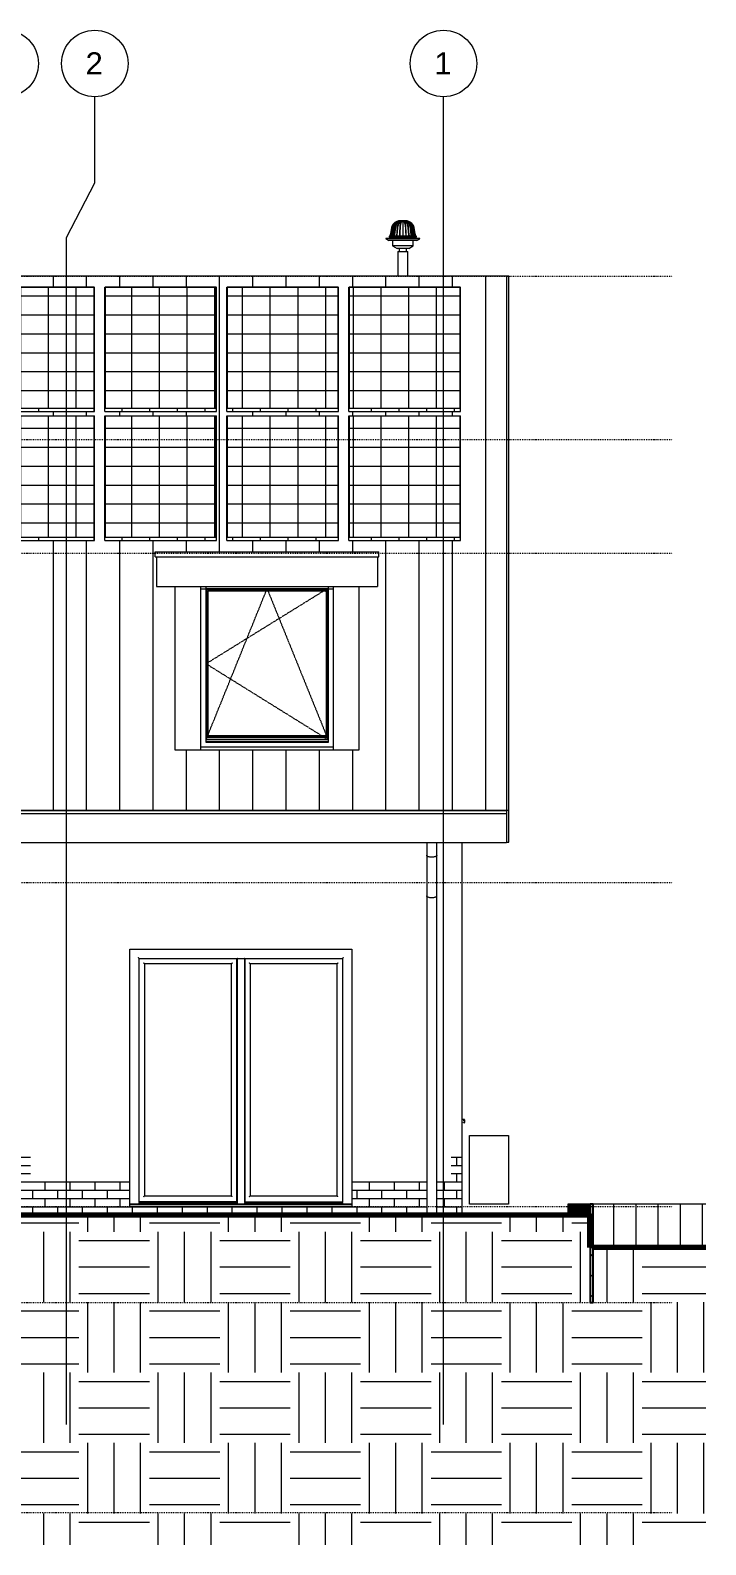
# Model space of a CAD drawing. Header units: millimetres. Extents: x -9484 to 7384, y -2972 to 10688.
# Drawn here: x 1292 to 7384, y -2972 to 10688 of the extents above; entities that cross this region are included whole.
import ezdxf

# ---------------------------------------------------------------- set-up
doc = ezdxf.new("R2010")
doc.units = ezdxf.units.MM
for name, pattern in [('Dash', [6.35, 3.175, -3.175]), ('Dash dot', [15.875, 6.35, -4.7625, 0, -4.7625]), ('dash-dash', [6, 3, -1, 1, -1]), ('grid', [24, 15, -3, 3, -3])]:
    doc.linetypes.add(name, pattern=pattern)
for name, color, linetype, lineweight in [('A-DETL', 90, 'Continuous', 9), ('A-DOOR', 31, 'Continuous', 9), ('A-FLOR-LEVL', 51, 'Continuous', 9), ('A-GENM', 13, 'Continuous', 9), ('A-GLAZ', 151, 'Continuous', 9), ('A-GLAZ-HDLN', 1, 'Dash', 18), ('A-ROOF', 132, 'Continuous', 9), ('A-ROOF-OTLN', 132, 'Continuous', 9), ('A-ROOF-PATT', 132, 'Continuous', 9), ('A-WALL', 113, 'Continuous', 9), ('A-WALL-PATT', 111, 'Continuous', 9), ('C-BLDG-PADS', 91, 'Continuous', 9), ('C-TOPO', 7, 'Continuous', 9), ('I-WALL', 2, 'Continuous', 9), ('P-SANR-FIXT', 6, 'Continuous', 9), ('S-COLS', 52, 'Continuous', 9), ('S-GRID', 1, 'Continuous', 9), ('S-GRID-IDEN', 1, 'Continuous', 9)]:
    doc.layers.add(name, color=color, linetype=linetype, lineweight=lineweight)
doc.styles.add('Arial_1', font='arial.ttf', dxfattribs={"height": 200})
pattern_1 = [(0, (5139.23, 0), (0, 75), []), (90, (5139.23, 0), (-112.5, 75), [75, -75])]
pattern_2 = [(0, (-174.03, 1200), (635, 635), [635, -635]), (0, (-174.03, 1438.1), (635, 635), [635, -635]), (0, (-174.03, 1676.25), (635, 635), [635, -635]), (90, (-94.66, 1755.6), (-635, 635), [635, -635]), (90, (143.47, 1755.6), (-635, 635), [635, -635]), (90, (381.6, 1755.6), (-635, 635), [635, -635])]

# ---------------------------------------------------------------- blocks, each defined once
blk = doc.blocks.new('Doors_GEALAN_S9000_Double-Vent-Door - Doors_GEALAN_S9000_Double-Vent-Door-2090472-Noordgevel')
at = {"layer": 'A-DOOR'}
for p, q in [((2275, 2316), (2272, 2319)), ((2275, 119), (2275, 2316)), ((2275, 2316), (3154, 2316)), ((2323, 2268), (2320, 2271)), ((2323, 2268), (2323, 174)), ((3106, 2268), (2323, 2268)), ((3109, 2271), (3106, 2268)), ((3106, 174), (3106, 2268)), ((3154, 2316), (3157, 2316)), ((3154, 119), (3154, 2316)), ((3162, 2316), (3157, 2316)), ((3162, 2316), (3220, 2316)), ((3162, 100), (3162, 2316)), ((3225, 2316), (3220, 2316)), ((3225, 2316), (3228, 2316)), ((3228, 119), (3228, 2316)), ((3228, 2316), (3228, 119)), ((3229, 2316), (4107, 2316)), ((3276, 2268), (3273, 2271)), ((3276, 2268), (3276, 174)), ((4059, 2268), (3276, 2268)), ((4062, 2271), (4059, 2268)), ((4059, 174), (4059, 2268)), ((4110, 2319), (4107, 2316)), ((4107, 2316), (4107, 119)), ((2320, 171), (2323, 174)), ((2323, 174), (3106, 174)), ((3109, 171), (3106, 174)), ((3273, 171), (3276, 174)), ((3276, 174), (4059, 174)), ((4062, 171), (4059, 174)), ((2267, 100), (2191, 100)), ((4191, 96), (2191, 96)), ((2272, 100), (2267, 100)), ((2272, 100), (2275, 100)), ((2275, 118), (2275, 120)), ((3154, 120), (2275, 120)), ((2275, 118), (2275, 113)), ((2275, 111), (2275, 113)), ((2275, 111), (3154, 111)), ((3154, 111), (2275, 111)), ((2275, 100), (2275, 111)), ((3154, 100), (2275, 100)), ((3154, 120), (3154, 118)), ((3154, 113), (3154, 118)), ((3154, 113), (3154, 111)), ((3154, 100), (3154, 111)), ((3157, 100), (3154, 100)), ((3157, 100), (3162, 100)), ((3220, 100), (3162, 100)), ((3220, 100), (3225, 100)), ((3228, 100), (3225, 100)), ((3228, 118), (3228, 120)), ((3228, 120), (4107, 120)), ((3228, 118), (3228, 113)), ((3228, 111), (3228, 113)), ((3228, 111), (4107, 111)), ((3228, 111), (4107, 111)), ((3228, 100), (3228, 111)), ((3228, 111), (3228, 100)), ((3228, 100), (4107, 100)), ((4107, 120), (4107, 118)), ((4107, 113), (4107, 118)), ((4107, 113), (4107, 111)), ((4107, 111), (4107, 100)), ((4107, 100), (4110, 100)), ((4115, 100), (4110, 100)), ((4191, 100), (4115, 100))]:
    blk.add_line(p, q, dxfattribs=at)
for points, knots in [([(2272, 2319), (2272, 2319), (2272, 2319), (2271, 2320), (2271, 2320), (2271, 2320), (2270, 2321), (2270, 2321), (2270, 2321), (2269, 2322), (2268, 2323), (2267, 2324), (2267, 2324)], [0, 0, 0, 0, 0.2, 0.3, 0.4, 0.45, 0.5, 0.55, 0.6, 0.7, 0.8, 1, 1, 1, 1]), ([(4115, 2324), (4115, 2324), (4114, 2323), (4113, 2322), (4112, 2321), (4112, 2321), (4112, 2321), (4111, 2320), (4111, 2320), (4110, 2320), (4110, 2319), (4110, 2319), (4110, 2319)], [-1, -1, -1, -1, -0.8, -0.7, -0.6, -0.55, -0.5, -0.4, -0.35, -0.3, -0.2, 0, 0, 0, 0]), ([(2320, 2271), (2320, 2271), (2320, 2271), (2319, 2272), (2319, 2272), (2319, 2272), (2318, 2273), (2318, 2273), (2318, 2273), (2317, 2274), (2316, 2275), (2315, 2276), (2315, 2276)], [-1, -1, -1, -1, -0.8, -0.7, -0.6, -0.55, -0.5, -0.45, -0.4, -0.3, -0.2, 0, 0, 0, 0]), ([(3114, 2276), (3114, 2276), (3113, 2275), (3112, 2274), (3111, 2273), (3111, 2273), (3111, 2273), (3110, 2272), (3110, 2272), (3109, 2271), (3109, 2271), (3109, 2271), (3109, 2271)], [0, 0, 0, 0, 0.2, 0.3, 0.4, 0.45, 0.5, 0.6, 0.65, 0.7, 0.8, 1, 1, 1, 1]), ([(3273, 2271), (3273, 2271), (3273, 2271), (3272, 2272), (3272, 2272), (3272, 2272), (3271, 2273), (3271, 2273), (3271, 2273), (3270, 2274), (3269, 2275), (3268, 2276), (3268, 2276)], [-1, -1, -1, -1, -0.8, -0.7, -0.6, -0.55, -0.5, -0.45, -0.4, -0.3, -0.2, 0, 0, 0, 0]), ([(4067, 2276), (4067, 2276), (4066, 2275), (4065, 2274), (4064, 2273), (4064, 2273), (4064, 2273), (4063, 2272), (4063, 2272), (4062, 2271), (4062, 2271), (4062, 2271), (4062, 2271)], [0, 0, 0, 0, 0.2, 0.3, 0.4, 0.45, 0.5, 0.6, 0.65, 0.7, 0.8, 1, 1, 1, 1]), ([(2315, 166), (2315, 166), (2316, 167), (2317, 168), (2318, 169), (2318, 169), (2318, 169), (2319, 170), (2319, 170), (2319, 171), (2320, 171), (2320, 171), (2320, 171)], [0, 0, 0, 0, 0.2, 0.3, 0.4, 0.45, 0.5, 0.6, 0.65, 0.7, 0.8, 1, 1, 1, 1]), ([(3114, 166), (3114, 166), (3113, 167), (3112, 168), (3111, 169), (3111, 169), (3111, 169), (3110, 170), (3110, 170), (3109, 171), (3109, 171), (3109, 171), (3109, 171)], [0, 0, 0, 0, 0.2, 0.3, 0.4, 0.45, 0.5, 0.6, 0.65, 0.7, 0.8, 1, 1, 1, 1]), ([(3268, 166), (3268, 166), (3269, 167), (3270, 168), (3271, 169), (3271, 169), (3271, 169), (3272, 170), (3272, 170), (3272, 171), (3273, 171), (3273, 171), (3273, 171)], [0, 0, 0, 0, 0.2, 0.3, 0.4, 0.45, 0.5, 0.6, 0.65, 0.7, 0.8, 1, 1, 1, 1]), ([(4067, 166), (4067, 166), (4066, 167), (4065, 168), (4064, 169), (4064, 169), (4064, 169), (4063, 170), (4063, 170), (4062, 171), (4062, 171), (4062, 171), (4062, 171)], [0, 0, 0, 0, 0.2, 0.3, 0.4, 0.45, 0.5, 0.6, 0.65, 0.7, 0.8, 1, 1, 1, 1])]:
    blk.add_open_spline(points, degree=3, knots=knots, dxfattribs=at)
blk = doc.blocks.new('EB_Boiler_stiebel_eltron_buitenunit - EB_Boiler_stiebel_eltron_buitenunit-1706381-Noordgevel')
at = {"layer": 'A-GENM'}
for p, q in [((5254, 720), (5604, 720)), ((5254, 100), (5254, 720)), ((5604, 720), (5604, 100)), ((5604, 100), (5254, 100))]:
    blk.add_line(p, q, dxfattribs=at)
blk = doc.blocks.new('41_ISR_lb_vebo_waterslag_10_graden - WS60 160-1703960-Noordgevel')
at = {"layer": 'A-GENM'}
for p, q in [((5200, 835), (5200, 838)), ((5200, 838), (5201, 838)), ((5201, 838), (5200, 838)), ((5200, 838), (5200, 835)), ((5201, 838), (5202, 837)), ((5202, 837), (5201, 838)), ((5202, 837), (5204, 836)), ((5204, 836), (5202, 837)), ((5206, 836), (5207, 836)), ((5207, 836), (5206, 836))]:
    blk.add_line(p, q, dxfattribs=at)
for centre, radius, start, end in [((5205, 860), 5, 0, 80), ((5205, 860), 5, 0, 80), ((5205, 860), 3.4, 0, 83.2457), ((5205, 860), 3.4, 0, 83.2457), ((5207, 837), 3, 260.0094, 0), ((5207, 837), 1.42, 259.9809, 0), ((5207, 837), 1.42, 259.9809, 0), ((5207, 837), 3, 260.0094, 0)]:
    blk.add_arc(centre, radius, start, end, dxfattribs=at)
blk = doc.blocks.new('41_ISR_lb_vebo_waterslag_10_graden - WS60 160-V1-Noordgevel')
at = {"layer": 'A-GENM'}
for p, q in [((5206, 865), (5189, 868)), ((5189, 866), (5204, 863)), ((5204, 859), (5198, 859)), ((5198, 859), (5198, 858)), ((5198, 858), (5206, 857)), ((5200, 835), (5200, 838)), ((5200, 838), (5201, 838)), ((5201, 838), (5200, 838)), ((5200, 838), (5200, 835)), ((5200, 835), (5207, 834)), ((5201, 838), (5202, 837)), ((5202, 837), (5201, 838)), ((5202, 837), (5204, 836)), ((5204, 836), (5202, 837)), ((5204, 863), (5204, 859)), ((5206, 840), (5204, 840)), ((5204, 840), (5204, 836)), ((5206, 857), (5206, 864)), ((5206, 836), (5206, 840)), ((5206, 836), (5207, 836)), ((5207, 836), (5206, 836)), ((5209, 860), (5209, 837)), ((5210, 837), (5210, 860))]:
    blk.add_line(p, q, dxfattribs=at)
for centre, radius, start, end in [((5205, 860), 5, 0, 80), ((5205, 860), 5, 0, 80), ((5205, 860), 3.4, 0, 83.2457), ((5205, 860), 3.4, 0, 83.2457), ((5207, 837), 3, 260.0094, 0), ((5207, 837), 1.42, 259.9809, 0), ((5207, 837), 1.42, 259.9809, 0), ((5207, 837), 3, 260.0094, 0)]:
    blk.add_arc(centre, radius, start, end, dxfattribs=at)
blk = doc.blocks.new('KOZIJN_TYPE_D - KOZIJN_TYPE_D-2168117-Noordgevel')
at = {"layer": 'A-GENM'}
for p, q in [((2878, 4265), (2878, 5671)), ((3978, 5671), (3978, 4265)), ((3978, 4290), (2878, 4290)), ((3978, 4273), (2878, 4273)), ((3978, 4265), (2878, 4265)), ((2878, 4223), (2828, 4223)), ((3978, 4223), (2878, 4223)), ((4028, 4223), (3978, 4223))]:
    blk.add_line(p, q, dxfattribs=at)
at = {"layer": 'A-GLAZ'}
for p, q in [((2828, 5650), (4028, 5650)), ((2878, 4308), (2878, 5650)), ((3977, 5650), (2878, 5650)), ((2887, 4316), (2887, 5641)), ((3969, 5641), (2887, 5641)), ((2896, 5632), (3960, 5632)), ((2896, 4325), (2896, 5632)), ((2903, 5625), (2896, 5632)), ((3960, 5632), (3952, 5625)), ((3960, 5632), (3960, 4325)), ((3969, 4316), (3969, 5641)), ((3977, 4308), (3977, 5650)), ((3977, 4308), (2878, 4308)), ((3978, 4290), (2878, 4290)), ((3969, 4316), (2887, 4316)), ((2903, 4333), (2896, 4325)), ((3960, 4325), (2896, 4325)), ((3960, 4325), (3952, 4333))]:
    blk.add_line(p, q, dxfattribs=at)
at = {"layer": 'A-GLAZ-HDLN'}
for p, q in [((3978, 5655), (2878, 4974)), ((2878, 4290), (3428, 5650)), ((3428, 5650), (3978, 4290)), ((2878, 4974), (3978, 4290))]:
    blk.add_line(p, q, dxfattribs=at)
blk = doc.blocks.new('Zonnepaneel - Zonnepaneel gebouw 1000x1600-406884-Noordgevel')
at = {"layer": 'A-GENM'}
h = blk.add_hatch(dxfattribs=at)
h.set_pattern_fill('FP_6', color=256, style=0, pattern_type=2)
h.set_pattern_definition([(90, (-3630.52, 6661.52), (-250, 2e-14), []), (180, (-3630.52, 6661.52), (-2e-14, -170.5), [])])
h.paths.add_polyline_path([(-3628, 6114), (-3628, 7209), (-4634, 7209), (-4634, 6114), (-4455, 6114)])
h.paths.add_polyline_path([(-3631, 6116), (-4631, 6116), (-4631, 7207), (-3631, 7207), (-3631, 6980)])
h = blk.add_hatch(dxfattribs=at)
h.set_pattern_fill('FP_7', color=256, style=0, pattern_type=2)
h.set_pattern_definition([(180, (-4542.9, 6586.04), (-2e-14, -170.5), []), (270, (-4542.9, 6586.04), (250, 2e-14), [])])
h.paths.add_polyline_path([(-3631, 6116), (-3631, 7207), (-4631, 7207), (-4631, 6116), (-4455, 6116)])
h = blk.add_hatch(dxfattribs=at)
h.set_pattern_fill('FP_5', color=256, style=0, pattern_type=2)
h.set_pattern_definition([(0, (-3630.52, 6113.87), (0, 182.838), []), (90, (-3630.52, 6113.87), (-250, 2e-14), [])])
h.paths.add_polyline_path([(-3628, 6085), (-3628, 6114), (-4634, 6114), (-4634, 6085), (-4455, 6085)])
for p, q in [((-4634, 6114), (-4634, 7209)), ((-4634, 7209), (-3628, 7209)), ((-3631, 7207), (-4631, 7207)), ((-4631, 7207), (-4631, 6116)), ((-3631, 7207), (-4631, 7207)), ((-4631, 7207), (-4631, 6116)), ((-3631, 7207), (-3631, 6116)), ((-3631, 6116), (-3631, 7207)), ((-3628, 6114), (-3628, 7209)), ((-4634, 6085), (-4634, 6114)), ((-3628, 6114), (-4634, 6114)), ((-4634, 6085), (-3628, 6085)), ((-4631, 6116), (-3631, 6116)), ((-4631, 6116), (-3631, 6116)), ((-3628, 6085), (-3628, 6114))]:
    blk.add_line(p, q, dxfattribs=at)
blk = doc.blocks.new('28_EB_HWA_grote slag - TRON60x2_5-2568815-Noordgevel')
at = {"layer": 'S-COLS'}
for p, q in [((4868, 3362), (4868, 3247)), ((4958, 3247), (4958, 3362)), ((4868, 3247), (4868, 2881)), ((4958, 2881), (4958, 3247)), ((4868, 2881), (4868, 0)), ((4958, 0), (4958, 2881))]:
    blk.add_line(p, q, dxfattribs=at)
for points, knots in [([(4913, 3229), (4909, 3229), (4901, 3230), (4890, 3231), (4881, 3234), (4875, 3237), (4871, 3240), (4869, 3242), (4868, 3245), (4868, 3246), (4868, 3247)], [0, 0, 0, 0, 0.0833333, 0.1666667, 0.25, 0.3333333, 0.375, 0.4166667, 0.4583333, 0.5, 0.5, 0.5, 0.5]), ([(4958, 3247), (4958, 3246), (4957, 3245), (4956, 3242), (4954, 3240), (4951, 3237), (4945, 3234), (4935, 3231), (4925, 3230), (4917, 3229), (4913, 3229)], [0.5, 0.5, 0.5, 0.5, 0.5416667, 0.5833333, 0.625, 0.6666667, 0.75, 0.8333333, 0.9166667, 1, 1, 1, 1]), ([(4913, 2863), (4909, 2863), (4901, 2863), (4890, 2865), (4881, 2868), (4875, 2871), (4871, 2874), (4869, 2876), (4868, 2878), (4868, 2880), (4868, 2881)], [0, 0, 0, 0, 0.0833333, 0.1666667, 0.25, 0.3333333, 0.375, 0.4166667, 0.4583333, 0.5, 0.5, 0.5, 0.5]), ([(4958, 2881), (4958, 2880), (4957, 2878), (4956, 2876), (4954, 2874), (4951, 2871), (4945, 2868), (4935, 2865), (4925, 2863), (4917, 2863), (4913, 2863)], [0.5, 0.5, 0.5, 0.5, 0.5416667, 0.5833333, 0.625, 0.6666667, 0.75, 0.8333333, 0.9166667, 1, 1, 1, 1])]:
    blk.add_open_spline(points, degree=3, knots=knots, dxfattribs=at)
blk = doc.blocks.new('Plumbing_Fixture-Oatey-Roof_Drain-PVC - ABS Dome-2570691-Noordgevel')
at = {"layer": 'P-SANR-FIXT'}
for p, q in [((4553, 8909), (4539, 8832)), ((4557, 8909), (4556, 8909)), ((4567, 8909), (4565, 8909)), ((4583, 8909), (4581, 8909)), ((4604, 8909), (4601, 8909)), ((4620, 8970), (4619, 8970)), ((4620, 8970), (4619, 8970)), ((4623, 8970), (4621, 8970)), ((4628, 8970), (4625, 8970)), ((4625, 8968), (4625, 8970)), ((4628, 8909), (4625, 8909)), ((4635, 8970), (4630, 8970)), ((4630, 8966), (4630, 8970)), ((4635, 8970), (4635, 8969)), ((4642, 8970), (4637, 8970)), ((4637, 8964), (4637, 8970)), ((4642, 8970), (4642, 8968)), ((4651, 8970), (4646, 8970)), ((4646, 8963), (4646, 8970)), ((4651, 8963), (4646, 8963)), ((4651, 8970), (4651, 8966)), ((4654, 8909), (4651, 8909)), ((4660, 8970), (4654, 8970)), ((4654, 8966), (4654, 8970)), ((4660, 8963), (4654, 8963)), ((4660, 8970), (4660, 8963)), ((4668, 8970), (4663, 8970)), ((4663, 8968), (4663, 8970)), ((4668, 8970), (4668, 8964)), ((4675, 8970), (4670, 8970)), ((4670, 8969), (4670, 8970)), ((4675, 8970), (4675, 8966)), ((4680, 8970), (4677, 8970)), ((4680, 8909), (4677, 8909)), ((4680, 8970), (4680, 8968)), ((4684, 8970), (4682, 8970)), ((4686, 8970), (4685, 8970)), ((4686, 8970), (4685, 8970)), ((4704, 8909), (4701, 8909)), ((4724, 8909), (4722, 8909)), ((4740, 8909), (4738, 8909)), ((4749, 8909), (4749, 8909)), ((4766, 8832), (4752, 8909)), ((4500, 8809), (4500, 8806)), ((4805, 8809), (4500, 8809)), ((4500, 8806), (4526, 8793)), ((4805, 8806), (4500, 8806)), ((4526, 8813), (4526, 8809)), ((4779, 8813), (4526, 8813)), ((4779, 8793), (4526, 8793)), ((4529, 8832), (4529, 8825)), ((4776, 8832), (4529, 8832)), ((4776, 8825), (4529, 8825)), ((4532, 8825), (4530, 8813)), ((4554, 8836), (4550, 8836)), ((4560, 8793), (4560, 8743)), ((4560, 8743), (4600, 8718)), ((4745, 8743), (4560, 8743)), ((4566, 8836), (4561, 8836)), ((4582, 8836), (4579, 8836)), ((4603, 8836), (4601, 8836)), ((4601, 8836), (4603, 8836)), ((4603, 8836), (4602, 8836)), ((4603, 8836), (4602, 8836)), ((4603, 8836), (4603, 8834)), ((4628, 8836), (4627, 8836)), ((4628, 8836), (4627, 8836)), ((4628, 8836), (4627, 8836)), ((4627, 8836), (4628, 8836)), ((4678, 8836), (4677, 8836)), ((4678, 8836), (4677, 8836)), ((4678, 8836), (4677, 8836)), ((4677, 8836), (4678, 8836)), ((4702, 8834), (4702, 8836)), ((4703, 8836), (4702, 8836)), ((4704, 8836), (4702, 8836)), ((4703, 8836), (4702, 8836)), ((4702, 8836), (4704, 8836)), ((4705, 8718), (4745, 8743)), ((4726, 8836), (4723, 8836)), ((4744, 8836), (4740, 8836)), ((4745, 8743), (4745, 8793)), ((4755, 8836), (4751, 8836)), ((4775, 8813), (4773, 8825)), ((4776, 8825), (4776, 8832)), ((4779, 8809), (4779, 8813)), ((4779, 8793), (4805, 8806)), ((4805, 8806), (4805, 8809)), ((4705, 8718), (4600, 8718)), ((4620, 8718), (4620, 8693)), ((4686, 8693), (4686, 8718))]:
    blk.add_line(p, q, dxfattribs=at)
at = {"layer": 'P-SANR-FIXT', "flags": 128}
for points in [[(4539, 8832), (4546, 8870), (4553, 8909)], [(4543, 8832), (4550, 8870), (4557, 8909)], [(4556, 8909), (4549, 8870), (4543, 8832)], [(4550, 8836), (4557, 8872), (4563, 8907)], [(4553, 8909), (4553, 8911), (4554, 8914), (4555, 8917), (4556, 8920), (4557, 8923), (4558, 8926), (4560, 8928), (4561, 8931), (4563, 8934), (4564, 8936), (4566, 8939), (4568, 8941), (4570, 8944), (4572, 8946), (4574, 8948), (4576, 8950), (4579, 8952), (4581, 8954), (4583, 8956), (4586, 8957), (4589, 8959), (4591, 8960), (4594, 8962), (4597, 8963), (4599, 8964), (4602, 8965), (4605, 8966), (4605, 8966)], [(4565, 8909), (4559, 8870), (4554, 8832)], [(4555, 8832), (4561, 8870), (4567, 8909)], [(4561, 8836), (4567, 8872), (4572, 8907)], [(4581, 8909), (4576, 8870), (4571, 8832)], [(4574, 8832), (4578, 8870), (4583, 8909)], [(4579, 8836), (4583, 8872), (4588, 8907)], [(4601, 8909), (4598, 8870), (4594, 8832)], [(4597, 8832), (4601, 8870), (4604, 8909)], [(4601, 8836), (4604, 8872), (4607, 8907)], [(4605, 8966), (4612, 8968), (4618, 8970), (4625, 8971), (4631, 8972), (4638, 8973), (4644, 8973), (4651, 8973), (4653, 8973)], [(4625, 8909), (4623, 8870), (4622, 8832)], [(4625, 8832), (4626, 8870), (4628, 8909)], [(4627, 8836), (4628, 8872), (4630, 8907)], [(4651, 8909), (4651, 8870), (4651, 8832)], [(4653, 8973), (4659, 8973), (4666, 8973), (4672, 8972), (4679, 8971), (4685, 8970), (4692, 8968), (4698, 8967), (4700, 8966)], [(4654, 8832), (4654, 8870), (4654, 8909)], [(4675, 8907), (4677, 8872), (4678, 8836)], [(4677, 8909), (4679, 8870), (4680, 8832)], [(4683, 8832), (4682, 8870), (4680, 8909)], [(4698, 8907), (4701, 8872), (4704, 8836)], [(4700, 8966), (4702, 8965), (4705, 8964), (4708, 8963), (4711, 8962), (4714, 8961), (4716, 8959), (4719, 8958), (4721, 8956), (4724, 8954), (4726, 8952), (4729, 8950), (4731, 8948), (4733, 8946), (4735, 8944), (4737, 8941), (4739, 8939), (4741, 8937), (4742, 8934), (4744, 8931), (4745, 8929), (4747, 8926), (4748, 8923), (4749, 8920), (4750, 8918), (4751, 8915), (4752, 8912), (4752, 8909), (4752, 8909)], [(4701, 8909), (4704, 8870), (4708, 8832)], [(4711, 8832), (4707, 8870), (4704, 8909)], [(4718, 8907), (4722, 8872), (4726, 8836)], [(4722, 8909), (4727, 8870), (4732, 8832)], [(4734, 8832), (4729, 8870), (4724, 8909)], [(4733, 8907), (4738, 8872), (4744, 8836)], [(4738, 8909), (4744, 8870), (4750, 8832)], [(4752, 8832), (4746, 8870), (4740, 8909)], [(4742, 8907), (4749, 8872), (4755, 8836)], [(4762, 8832), (4756, 8870), (4749, 8909)], [(4749, 8909), (4755, 8870), (4762, 8832)], [(4752, 8909), (4759, 8870), (4766, 8832)], [(4566, 8832), (4566, 8834), (4566, 8836)], [(4582, 8832), (4582, 8834), (4582, 8836)], [(4603, 8832), (4603, 8834), (4603, 8836)], [(4628, 8832), (4628, 8834), (4628, 8836)], [(4628, 8836), (4628, 8834), (4628, 8832)], [(4677, 8836), (4677, 8834), (4677, 8832)], [(4677, 8832), (4677, 8834), (4677, 8836)], [(4702, 8836), (4702, 8834), (4702, 8832)], [(4723, 8836), (4723, 8834), (4723, 8832)], [(4740, 8836), (4740, 8834), (4739, 8832)]]:
    blk.add_lwpolyline(points, dxfattribs=at)
at = {"layer": 'P-SANR-FIXT'}
for points, knots in [([(4553, 8909), (4554, 8913), (4556, 8922), (4565, 8938), (4577, 8952), (4593, 8962), (4601, 8965), (4606, 8966)], [-1, -1, -1, -1, -0.833333, -0.666667, -0.333333, -0.166667, 0, 0, 0, 0]), ([(4607, 8966), (4602, 8965), (4594, 8962), (4579, 8952), (4567, 8938), (4559, 8922), (4557, 8913), (4556, 8909)], [-1, -1, -1, -1, -0.833333, -0.666667, -0.333333, -0.166667, 0, 0, 0, 0]), ([(4557, 8909), (4557, 8913), (4560, 8922), (4568, 8938), (4580, 8952), (4595, 8962), (4603, 8965), (4608, 8966)], [-1, -1, -1, -1, -0.833333, -0.666667, -0.333333, -0.166667, 0, 0, 0, 0]), ([(4563, 8907), (4564, 8912), (4566, 8920), (4570, 8928), (4573, 8933), (4575, 8936), (4575, 8936)], [0, 0, 0, 0, 0.2, 0.3, 0.4, 0.4285897, 0.4285897, 0.4285897, 0.4285897]), ([(4611, 8966), (4607, 8965), (4600, 8962), (4586, 8952), (4576, 8938), (4568, 8922), (4566, 8913), (4565, 8909)], [-1, -1, -1, -1, -0.833333, -0.666667, -0.333333, -0.166667, 0, 0, 0, 0]), ([(4567, 8909), (4568, 8913), (4570, 8922), (4577, 8938), (4588, 8952), (4601, 8962), (4609, 8965), (4613, 8966)], [-1, -1, -1, -1, -0.833333, -0.666667, -0.333333, -0.166667, 0, 0, 0, 0]), ([(4572, 8907), (4573, 8912), (4575, 8920), (4579, 8928), (4582, 8934), (4586, 8939), (4589, 8943), (4593, 8947), (4596, 8950), (4599, 8952), (4600, 8953)], [0, 0, 0, 0, 0.2, 0.3, 0.4, 0.475, 0.55, 0.625, 0.7, 0.7562322, 0.7562322, 0.7562322, 0.7562322]), ([(4618, 8966), (4615, 8965), (4609, 8962), (4598, 8952), (4589, 8938), (4583, 8922), (4581, 8913), (4581, 8909)], [-1, -1, -1, -1, -0.833333, -0.666667, -0.333333, -0.166667, 0, 0, 0, 0]), ([(4583, 8909), (4584, 8913), (4586, 8922), (4591, 8938), (4600, 8952), (4611, 8962), (4617, 8965), (4620, 8966)], [-1, -1, -1, -1, -0.833333, -0.666667, -0.333333, -0.166667, 0, 0, 0, 0]), ([(4588, 8907), (4588, 8912), (4590, 8920), (4593, 8928), (4596, 8934), (4598, 8939), (4601, 8943), (4604, 8947), (4607, 8951), (4611, 8954), (4615, 8957), (4618, 8958), (4619, 8959)], [0, 0, 0, 0, 0.2, 0.3, 0.4, 0.475, 0.55, 0.625, 0.7, 0.775, 0.85, 0.9533462, 0.9533462, 0.9533462, 0.9533462]), ([(4628, 8966), (4625, 8965), (4621, 8962), (4613, 8952), (4607, 8938), (4603, 8922), (4602, 8913), (4601, 8909)], [-1, -1, -1, -1, -0.833333, -0.666667, -0.333333, -0.166667, 0, 0, 0, 0]), ([(4604, 8909), (4604, 8913), (4606, 8922), (4610, 8938), (4616, 8952), (4624, 8962), (4628, 8965), (4630, 8966)], [-1, -1, -1, -1, -0.833333, -0.666667, -0.333333, -0.166667, 0, 0, 0, 0]), ([(4607, 8907), (4608, 8912), (4609, 8920), (4611, 8928), (4613, 8934), (4615, 8939), (4617, 8943), (4619, 8947), (4621, 8951), (4624, 8954), (4627, 8957), (4629, 8959), (4631, 8960)], [0, 0, 0, 0, 0.2, 0.3, 0.4, 0.475, 0.55, 0.625, 0.7, 0.775, 0.85, 1, 1, 1, 1]), ([(4639, 8966), (4638, 8965), (4636, 8962), (4631, 8952), (4628, 8938), (4626, 8922), (4625, 8913), (4625, 8909)], [-1, -1, -1, -1, -0.833333, -0.666667, -0.333333, -0.166667, 0, 0, 0, 0]), ([(4628, 8909), (4628, 8913), (4629, 8922), (4631, 8938), (4635, 8952), (4639, 8962), (4641, 8965), (4642, 8966)], [-1, -1, -1, -1, -0.833333, -0.666667, -0.333333, -0.166667, 0, 0, 0, 0]), ([(4630, 8908), (4630, 8913), (4631, 8920), (4632, 8928), (4633, 8934), (4634, 8939), (4635, 8943), (4636, 8947), (4637, 8951), (4638, 8954), (4640, 8957), (4641, 8959), (4642, 8960)], [0.0115297, 0.0115297, 0.0115297, 0.0115297, 0.2, 0.3, 0.4, 0.475, 0.55, 0.625, 0.7, 0.775, 0.85, 1, 1, 1, 1]), ([(4631, 8960), (4632, 8961), (4634, 8962), (4636, 8963), (4637, 8963)], [0, 0, 0, 0, 0.5, 0.8905428, 0.8905428, 0.8905428, 0.8905428]), ([(4651, 8966), (4651, 8965), (4651, 8962), (4651, 8952), (4651, 8938), (4651, 8922), (4651, 8913), (4651, 8909)], [-1, -1, -1, -1, -0.833333, -0.666667, -0.333333, -0.166667, 0, 0, 0, 0]), ([(4654, 8909), (4654, 8913), (4654, 8922), (4654, 8938), (4654, 8952), (4654, 8962), (4654, 8965), (4654, 8966)], [-1, -1, -1, -1, -0.833333, -0.666667, -0.333333, -0.166667, 0, 0, 0, 0]), ([(4663, 8966), (4664, 8965), (4667, 8962), (4671, 8952), (4674, 8938), (4676, 8922), (4677, 8913), (4677, 8909)], [-1, -1, -1, -1, -0.833333, -0.666667, -0.333333, -0.166667, 0, 0, 0, 0]), ([(4663, 8960), (4664, 8959), (4666, 8956), (4668, 8951), (4669, 8946), (4671, 8942), (4672, 8938), (4672, 8933), (4673, 8928), (4674, 8923), (4675, 8917), (4675, 8912), (4675, 8908)], [0, 0, 0, 0, 0.2, 0.3, 0.4, 0.475, 0.55, 0.625, 0.7, 0.775, 0.85, 0.9884703, 0.9884703, 0.9884703, 0.9884703]), ([(4680, 8909), (4680, 8913), (4679, 8922), (4677, 8938), (4674, 8952), (4670, 8962), (4667, 8965), (4666, 8966)], [-1, -1, -1, -1, -0.833333, -0.666667, -0.333333, -0.166667, 0, 0, 0, 0]), ([(4668, 8963), (4669, 8963), (4671, 8962), (4673, 8961), (4674, 8960)], [0.1094572, 0.1094572, 0.1094572, 0.1094572, 0.5, 1, 1, 1, 1]), ([(4674, 8960), (4676, 8959), (4680, 8956), (4684, 8951), (4687, 8946), (4689, 8942), (4691, 8938), (4692, 8933), (4694, 8928), (4695, 8923), (4697, 8917), (4698, 8911), (4698, 8907)], [0, 0, 0, 0, 0.2, 0.3, 0.4, 0.475, 0.55, 0.625, 0.7, 0.775, 0.85, 1, 1, 1, 1]), ([(4675, 8966), (4677, 8965), (4681, 8962), (4689, 8952), (4695, 8938), (4699, 8922), (4701, 8913), (4701, 8909)], [-1, -1, -1, -1, -0.833333, -0.666667, -0.333333, -0.166667, 0, 0, 0, 0]), ([(4704, 8909), (4703, 8913), (4702, 8922), (4698, 8938), (4692, 8952), (4684, 8962), (4680, 8965), (4677, 8966)], [-1, -1, -1, -1, -0.833333, -0.666667, -0.333333, -0.166667, 0, 0, 0, 0]), ([(4685, 8966), (4688, 8965), (4694, 8962), (4705, 8952), (4714, 8938), (4720, 8922), (4721, 8913), (4722, 8909)], [-1, -1, -1, -1, -0.833333, -0.666667, -0.333333, -0.166667, 0, 0, 0, 0]), ([(4686, 8959), (4688, 8958), (4692, 8955), (4698, 8951), (4702, 8946), (4705, 8942), (4707, 8938), (4710, 8933), (4712, 8928), (4714, 8923), (4716, 8917), (4717, 8911), (4718, 8907)], [0.0466538, 0.0466538, 0.0466538, 0.0466538, 0.2, 0.3, 0.4, 0.475, 0.55, 0.625, 0.7, 0.775, 0.85, 1, 1, 1, 1]), ([(4724, 8909), (4724, 8913), (4722, 8922), (4716, 8938), (4707, 8952), (4696, 8962), (4690, 8965), (4687, 8966)], [-1, -1, -1, -1, -0.833333, -0.666667, -0.333333, -0.166667, 0, 0, 0, 0]), ([(4692, 8966), (4696, 8965), (4704, 8962), (4717, 8952), (4728, 8938), (4735, 8922), (4737, 8913), (4738, 8909)], [-1, -1, -1, -1, -0.833333, -0.666667, -0.333333, -0.166667, 0, 0, 0, 0]), ([(4740, 8909), (4739, 8913), (4737, 8922), (4730, 8938), (4719, 8952), (4705, 8962), (4698, 8965), (4694, 8966)], [-1, -1, -1, -1, -0.833333, -0.666667, -0.333333, -0.166667, 0, 0, 0, 0]), ([(4698, 8966), (4702, 8965), (4710, 8962), (4725, 8952), (4737, 8938), (4745, 8922), (4748, 8913), (4749, 8909)], [-1, -1, -1, -1, -0.833333, -0.666667, -0.333333, -0.166667, 0, 0, 0, 0]), ([(4749, 8909), (4748, 8913), (4746, 8922), (4738, 8938), (4726, 8952), (4711, 8962), (4703, 8965), (4698, 8966)], [-1, -1, -1, -1, -0.833333, -0.666667, -0.333333, -0.166667, 0, 0, 0, 0]), ([(4700, 8966), (4704, 8965), (4712, 8962), (4728, 8952), (4741, 8938), (4749, 8922), (4751, 8913), (4752, 8909)], [-1, -1, -1, -1, -0.833333, -0.666667, -0.333333, -0.166667, 0, 0, 0, 0]), ([(4705, 8953), (4706, 8952), (4709, 8950), (4713, 8946), (4717, 8942), (4720, 8938), (4723, 8933), (4726, 8928), (4728, 8923), (4731, 8917), (4732, 8911), (4733, 8907)], [0.2437678, 0.2437678, 0.2437678, 0.2437678, 0.3, 0.4, 0.475, 0.55, 0.625, 0.7, 0.775, 0.85, 1, 1, 1, 1]), ([(4730, 8936), (4730, 8935), (4732, 8933), (4735, 8928), (4737, 8923), (4740, 8917), (4742, 8911), (4742, 8907)], [0.5714103, 0.5714103, 0.5714103, 0.5714103, 0.625, 0.7, 0.775, 0.85, 1, 1, 1, 1])]:
    blk.add_open_spline(points, degree=3, knots=knots, dxfattribs=at)
for points in [[(4606, 8966), (4608, 8967), (4612, 8968), (4617, 8969), (4619, 8970)], [(4620, 8970), (4618, 8969), (4613, 8968), (4609, 8967), (4607, 8966)], [(4608, 8966), (4610, 8967), (4614, 8968), (4619, 8969), (4621, 8970)], [(4623, 8970), (4621, 8969), (4617, 8968), (4613, 8967), (4611, 8966)], [(4613, 8966), (4615, 8967), (4619, 8968), (4623, 8969), (4625, 8970)], [(4628, 8970), (4626, 8969), (4623, 8968), (4620, 8967), (4618, 8966)], [(4620, 8966), (4622, 8967), (4625, 8968), (4629, 8969), (4630, 8970)], [(4635, 8970), (4633, 8969), (4631, 8968), (4629, 8967), (4628, 8966)], [(4630, 8966), (4632, 8967), (4634, 8968), (4636, 8969), (4637, 8970)], [(4642, 8970), (4642, 8969), (4641, 8968), (4639, 8967), (4639, 8966)], [(4642, 8966), (4642, 8967), (4644, 8968), (4645, 8969), (4646, 8970)], [(4642, 8960), (4643, 8961), (4644, 8962), (4645, 8963), (4646, 8963)], [(4651, 8970), (4651, 8969), (4651, 8968), (4651, 8967), (4651, 8966)], [(4654, 8966), (4654, 8967), (4654, 8968), (4654, 8969), (4654, 8970)], [(4660, 8970), (4660, 8969), (4661, 8968), (4663, 8967), (4663, 8966)], [(4660, 8963), (4660, 8963), (4661, 8962), (4662, 8961), (4663, 8960)], [(4666, 8966), (4666, 8967), (4664, 8968), (4663, 8969), (4663, 8970)], [(4668, 8970), (4669, 8969), (4671, 8968), (4674, 8967), (4675, 8966)], [(4677, 8966), (4676, 8967), (4674, 8968), (4672, 8969), (4670, 8970)], [(4675, 8970), (4677, 8969), (4680, 8968), (4683, 8967), (4685, 8966)], [(4687, 8966), (4685, 8967), (4682, 8968), (4679, 8969), (4677, 8970)], [(4680, 8970), (4682, 8969), (4687, 8968), (4690, 8967), (4692, 8966)], [(4694, 8966), (4692, 8967), (4688, 8968), (4684, 8969), (4682, 8970)], [(4684, 8970), (4686, 8969), (4691, 8968), (4695, 8967), (4698, 8966)], [(4698, 8966), (4696, 8967), (4692, 8968), (4687, 8969), (4685, 8970)], [(4686, 8970), (4688, 8969), (4693, 8968), (4697, 8967), (4700, 8966)]]:
    blk.add_open_spline(points, degree=3, dxfattribs=at)
blk = doc.blocks.new('Grid - r_3_0mm-1753543-Noordgevel')
at = {"layer": 'S-GRID-IDEN'}
blk.add_circle((5019, 10388), 300, dxfattribs=at)

msp = doc.modelspace()

# ---------------------------------------------------------------- hatches: boundary and pattern name
at = {"layer": 'A-ROOF-PATT'}
h = msp.add_hatch(dxfattribs=at)
h.set_pattern_fill('FP_8', color=256, style=0, pattern_type=2)
h.set_pattern_definition([(90, (0, 10075.8), (-300, 2e-14), [])])
h.paths.add_polyline_path([(-5062, 3652), (5588, 3652), (5588, 8469), (-5062, 8469), (-5062, 3684)])
h.paths.add_polyline_path([(-3730, 4196), (-3730, 5671), (-3899, 5671), (-3899, 5938), (-3911, 5938), (-3911, 5983), (-1893, 5983), (-1893, 5938), (-1905, 5938), (-1905, 5671), (-2074, 5671), (-2074, 4196), (-3715, 4196)])
h.paths.add_polyline_path([(-545, 4196), (-545, 5671), (-714, 5671), (-714, 5938), (-726, 5938), (-726, 5983), (1292, 5983), (1292, 5938), (1280, 5938), (1280, 5671), (1111, 5671), (1111, 4196), (-357, 4196)])
h.paths.add_polyline_path([(2600, 4196), (2600, 5671), (2431, 5671), (2431, 5938), (2419, 5938), (2419, 5983), (4437, 5983), (4437, 5938), (4425, 5938), (4425, 5671), (4256, 5671), (4256, 4196), (2831, 4196)])
h.paths.add_polyline_path([(4070, 6085), (3066, 6085), (3066, 7209), (4072, 7209), (4072, 6085)])
h.paths.add_polyline_path([(5140, 6085), (4166, 6085), (4166, 7209), (5172, 7209), (5172, 6085), (5169, 6085)])
h.paths.add_polyline_path([(1966, 6085), (1966, 7209), (2972, 7209), (2972, 6085), (1969, 6085)])
h.paths.add_polyline_path([(-1299, 6085), (-1334, 6085), (-1334, 7209), (-328, 7209), (-328, 6085), (-1268, 6085)])
h.paths.add_polyline_path([(866, 6085), (866, 7209), (1872, 7209), (1872, 6085), (869, 6085)])
h.paths.add_polyline_path([(98, 6085), (-234, 6085), (-234, 7209), (772, 7209), (772, 6085), (554, 6085)])
h.paths.add_polyline_path([(-3630, 6085), (-4634, 6085), (-4634, 7209), (-3628, 7209), (-3628, 6085)])
h.paths.add_polyline_path([(-1460, 6085), (-2434, 6085), (-2434, 7209), (-1428, 7209), (-1428, 6085), (-1431, 6085)])
h.paths.add_polyline_path([(-3534, 6085), (-3534, 7209), (-2528, 7209), (-2528, 6085), (-3531, 6085)])
h.paths.add_polyline_path([(3286, 7248), (3066, 7248), (3066, 8373), (4072, 8373), (4072, 7248), (3398, 7248)])
h.paths.add_polyline_path([(1966, 7248), (1966, 8373), (2972, 8373), (2972, 7248), (1969, 7248)])
h.paths.add_polyline_path([(4197, 7248), (4166, 7248), (4166, 8373), (5172, 8373), (5172, 7248), (4198, 7248)])
h.paths.add_polyline_path([(1837, 7248), (866, 7248), (866, 8373), (1872, 8373), (1872, 7248), (1840, 7248)])
h.paths.add_polyline_path([(-328, 7248), (-1334, 7248), (-1334, 8373), (-328, 8373), (-328, 7252)])
h.paths.add_polyline_path([(-234, 7248), (-234, 8373), (772, 8373), (772, 7248), (-231, 7248)])
h.paths.add_polyline_path([(-4455, 7248), (-4634, 7248), (-4634, 8373), (-3628, 8373), (-3628, 7248), (-4411, 7248)])
h.paths.add_polyline_path([(-2434, 7248), (-2434, 8373), (-1428, 8373), (-1428, 7248), (-2431, 7248)])
h.paths.add_polyline_path([(-2853, 7248), (-3534, 7248), (-3534, 8373), (-2528, 8373), (-2528, 7248), (-2634, 7248)])
at = {"layer": 'A-WALL-PATT'}
h = msp.add_hatch(dxfattribs=at)
h.set_pattern_fill('FP_2', color=256, style=0, pattern_type=2)
h.set_pattern_definition(pattern_1)
h.paths.add_polyline_path([(1293, 0), (1293, 600), (1193, 600), (1193, 0), (1249, 0)])
h = msp.add_hatch(dxfattribs=at)
h.set_pattern_fill('FP_2', color=256, style=0, pattern_type=2)
h.set_pattern_definition(pattern_1)
h.paths.add_polyline_path([(5189, 0), (5189, 600), (5089, 600), (5089, 0), (5133, 0)])
h = msp.add_hatch(dxfattribs=at)
h.set_pattern_fill('FP_2', color=256, style=0, pattern_type=2)
h.set_pattern_definition(pattern_1)
h.paths.add_polyline_path([(1293, 0), (4868, 0), (4868, 300), (4191, 300), (4191, 80), (2191, 80), (2191, 300), (1293, 300), (1293, 14)])
h.paths.add_polyline_path([(4958, 0), (5089, 0), (5089, 300), (4958, 300), (4958, 14)])
h = msp.add_hatch(dxfattribs=at)
h.set_pattern_fill('FP_11', color=256, style=0, pattern_type=2)
h.set_pattern_definition([(90, (6515.373, -788), (-12.082, 7e-16), [])])
h.paths.add_polyline_path([(6341, -788), (6341, 100), (6142, 100), (6142, 0), (6339, 0), (6339, -788)])
h = msp.add_hatch(dxfattribs=at)
h.set_pattern_fill('FP_10', color=256, style=0, pattern_type=2)
h.set_pattern_definition([(45, (-174.03, 1200), (-91.924, 91.924), [])])
h.paths.add_polyline_path([(6341, -788), (6369, -788), (6369, 100), (6341, 100), (6341, 14)])
h = msp.add_hatch(dxfattribs=at)
h.set_pattern_fill('FP_12', color=256, style=0, pattern_type=2)
h.set_pattern_definition([(90, (6155.97, -788), (-200, 1e-14), [])])
h.paths.add_polyline_path([(6369, -290), (7384, -290), (7384, 100), (6369, 100), (6369, 0)])
at = {"layer": 'C-TOPO'}
h = msp.add_hatch(dxfattribs=at)
h.set_pattern_fill('FP_9', color=256, style=0, pattern_type=2)
h.set_pattern_definition(pattern_2)
h.paths.add_polyline_path([(-7187, -2972), (6339, -2972), (6339, 0), (-7187, 0), (-7187, -1485)])
h = msp.add_hatch(dxfattribs=at)
h.set_pattern_fill('FP_9', color=256, style=0, pattern_type=2)
h.set_pattern_definition(pattern_2)
h.paths.add_polyline_path([(7384, -2972), (7384, -290), (6369, -290), (6369, -788), (6339, -788), (6339, -2972)])

# ---------------------------------------------------------------- linework, layer by layer
at = {"layer": 'A-DETL', "linetype": 'dash-dash'}
msp.add_line((6339, 0), (6341, 0), dxfattribs=at)
at = {"layer": 'A-FLOR-LEVL', "linetype": 'Dash dot'}
for p, q in [((-7404, 8469), (7085, 8469)), ((-7404, 6998), (7085, 6998)), ((-7404, 5972), (7085, 5972)), ((-7404, 3000), (7085, 3000)), ((-7404, 80), (7085, 80)), ((-7404, -788), (7085, -788)), ((-7404, -2680), (7085, -2680))]:
    msp.add_line(p, q, dxfattribs=at)
at = {"layer": 'A-ROOF'}
for p, q in [((5588, 8469), (-5062, 8469)), ((2600, 4196), (2600, 4199)), ((4256, 4196), (2600, 4196)), ((4256, 4199), (4256, 4196)), ((-5062, 3652), (5588, 3652))]:
    msp.add_line(p, q, dxfattribs=at)
at = {"layer": 'A-ROOF-OTLN'}
for p, q in [((5607, 8471), (5588, 8471)), ((5588, 8471), (5588, 3652)), ((5607, 3366), (5607, 8471)), ((2419, 5938), (2419, 5983)), ((2419, 5983), (4437, 5983)), ((2419, 5938), (4437, 5938)), ((2431, 5938), (2431, 5671)), ((4425, 5938), (4425, 5671)), ((4437, 5938), (4437, 5983)), ((2431, 5671), (4425, 5671)), ((5588, 3652), (-5062, 3652)), ((-5062, 3625), (5588, 3625)), ((5607, 3652), (5588, 3652)), ((5588, 3652), (5588, 3362)), ((-5062, 3362), (5588, 3362)), ((5588, 3366), (5607, 3366))]:
    msp.add_line(p, q, dxfattribs=at)
at = {"layer": 'A-WALL'}
for p, q in [((5189, 0), (5189, 3362)), ((2191, 80), (2191, 2400)), ((2191, 2400), (4191, 2400)), ((4191, 2400), (4191, 80)), ((1293, 300), (2191, 300)), ((4191, 300), (4868, 300)), ((4958, 300), (5089, 300)), ((4191, 80), (2191, 80)), ((6341, 100), (6142, 100)), ((6142, 100), (6142, 0)), ((7384, 100), (6369, 100)), ((6339, -788), (6341, -788))]:
    msp.add_line(p, q, dxfattribs=at)
at = {"layer": 'A-WALL', "lineweight": 25}
for p, q in [((6369, 100), (6341, 100)), ((6341, 100), (6341, -788)), ((6369, -788), (6369, 100)), ((6341, -788), (6369, -788))]:
    msp.add_line(p, q, dxfattribs=at)
at = {"layer": 'C-BLDG-PADS'}
for p, q in [((6339, -288), (6341, -288)), ((6341, -290), (6339, -290))]:
    msp.add_line(p, q, dxfattribs=at)
at = {"layer": 'C-BLDG-PADS', "lineweight": 18}
for p, q in [((7384, -288), (6341, -288)), ((6341, -290), (7384, -290))]:
    msp.add_line(p, q, dxfattribs=at)
at = {"layer": 'C-TOPO', "lineweight": 70}
for p, q in [((1556, 0), (-4901, 0)), ((2142, 0), (1556, 0)), ((3507, 0), (2142, 0)), ((3637, 0), (3507, 0)), ((5426, 0), (3637, 0)), ((6339, 0), (5426, 0)), ((7384, -290), (6369, -290))]:
    msp.add_line(p, q, dxfattribs=at)
at = {"layer": 'C-TOPO'}
for p, q in [((-4901, 0), (1556, 0)), ((1556, 0), (2142, 0)), ((2142, 0), (3507, 0)), ((3507, 0), (3637, 0)), ((5426, 0), (3637, 0)), ((6339, 0), (5426, 0)), ((6339, 0), (6339, -145)), ((6339, -145), (6339, -290)), ((7384, -290), (6369, -290))]:
    msp.add_line(p, q, dxfattribs=at)
at = {"layer": 'C-TOPO', "lineweight": 70, "flags": 128}
msp.add_lwpolyline([(6339, -290), (6339, -145), (6339, 0)], dxfattribs=at)
at = {"layer": 'I-WALL'}
for p, q in [((2600, 4199), (2600, 5671)), ((2828, 5671), (2828, 4196)), ((4028, 4196), (4028, 5671)), ((4256, 5671), (4256, 4199))]:
    msp.add_line(p, q, dxfattribs=at)
at = {"layer": 'S-COLS'}
for p, q in [((4608, 8693), (4608, 8469)), ((4608, 8693), (4697, 8693)), ((4697, 8469), (4697, 8693))]:
    msp.add_line(p, q, dxfattribs=at)
at = {"layer": 'S-GRID'}
for p, q in [((1874, 9312), (1874, 10088)), ((1619, 8818), (1874, 9312))]:
    msp.add_line(p, q, dxfattribs=at)
at = {"layer": 'S-GRID', "linetype": 'grid'}
for p, q in [((5019, -1886), (5019, 10088)), ((1619, -1886), (1619, 8818))]:
    msp.add_line(p, q, dxfattribs=at)

# ---------------------------------------------------------------- block references
at = {"layer": 'A-DOOR'}
msp.add_blockref('Doors_GEALAN_S9000_Double-Vent-Door - Doors_GEALAN_S9000_Double-Vent-Door-2090472-Noordgevel', (0, 0), dxfattribs=at)
at = {"layer": 'A-GENM'}
for name, p in [('Zonnepaneel - Zonnepaneel gebouw 1000x1600-406884-Noordgevel', (5500, 1163)), ('Zonnepaneel - Zonnepaneel gebouw 1000x1600-406884-Noordgevel', (6600, 1163)), ('Zonnepaneel - Zonnepaneel gebouw 1000x1600-406884-Noordgevel', (7700, 1163)), ('Zonnepaneel - Zonnepaneel gebouw 1000x1600-406884-Noordgevel', (8800, 1163)), ('Zonnepaneel - Zonnepaneel gebouw 1000x1600-406884-Noordgevel', (5500, 0)), ('Zonnepaneel - Zonnepaneel gebouw 1000x1600-406884-Noordgevel', (6600, 0)), ('Zonnepaneel - Zonnepaneel gebouw 1000x1600-406884-Noordgevel', (7700, 0)), ('Zonnepaneel - Zonnepaneel gebouw 1000x1600-406884-Noordgevel', (8800, 0)), ('41_ISR_lb_vebo_waterslag_10_graden - WS60 160-V1-Noordgevel', (0, 0)), ('41_ISR_lb_vebo_waterslag_10_graden - WS60 160-1703960-Noordgevel', (0, 0)), ('EB_Boiler_stiebel_eltron_buitenunit - EB_Boiler_stiebel_eltron_buitenunit-1706381-Noordgevel', (0, 0))]:
    msp.add_blockref(name, p, dxfattribs=at)
at = {"layer": 'A-GLAZ'}
msp.add_blockref('KOZIJN_TYPE_D - KOZIJN_TYPE_D-2168117-Noordgevel', (0, 0), dxfattribs=at)
at = {"layer": 'P-SANR-FIXT'}
msp.add_blockref('Plumbing_Fixture-Oatey-Roof_Drain-PVC - ABS Dome-2570691-Noordgevel', (0, 0), dxfattribs=at)
at = {"layer": 'S-COLS'}
msp.add_blockref('28_EB_HWA_grote slag - TRON60x2_5-2568815-Noordgevel', (0, 0), dxfattribs=at)
at = {"layer": 'S-GRID-IDEN'}
for p in [(-3953, 0), (-3145, 0), (0, 0)]:
    msp.add_blockref('Grid - r_3_0mm-1753543-Noordgevel', p, dxfattribs=at)

# ---------------------------------------------------------------- texts
at = {"layer": 'S-GRID-IDEN', "char_height": 200, "width": 192.4, "attachment_point": 1, "style": 'Arial_1'}
for s, insert in [('2', (1791, 10489)), ('1', (4937, 10489))]:
    msp.add_mtext(s, dxfattribs=dict(at, insert=insert))

doc.saveas('drawing.dxf')
